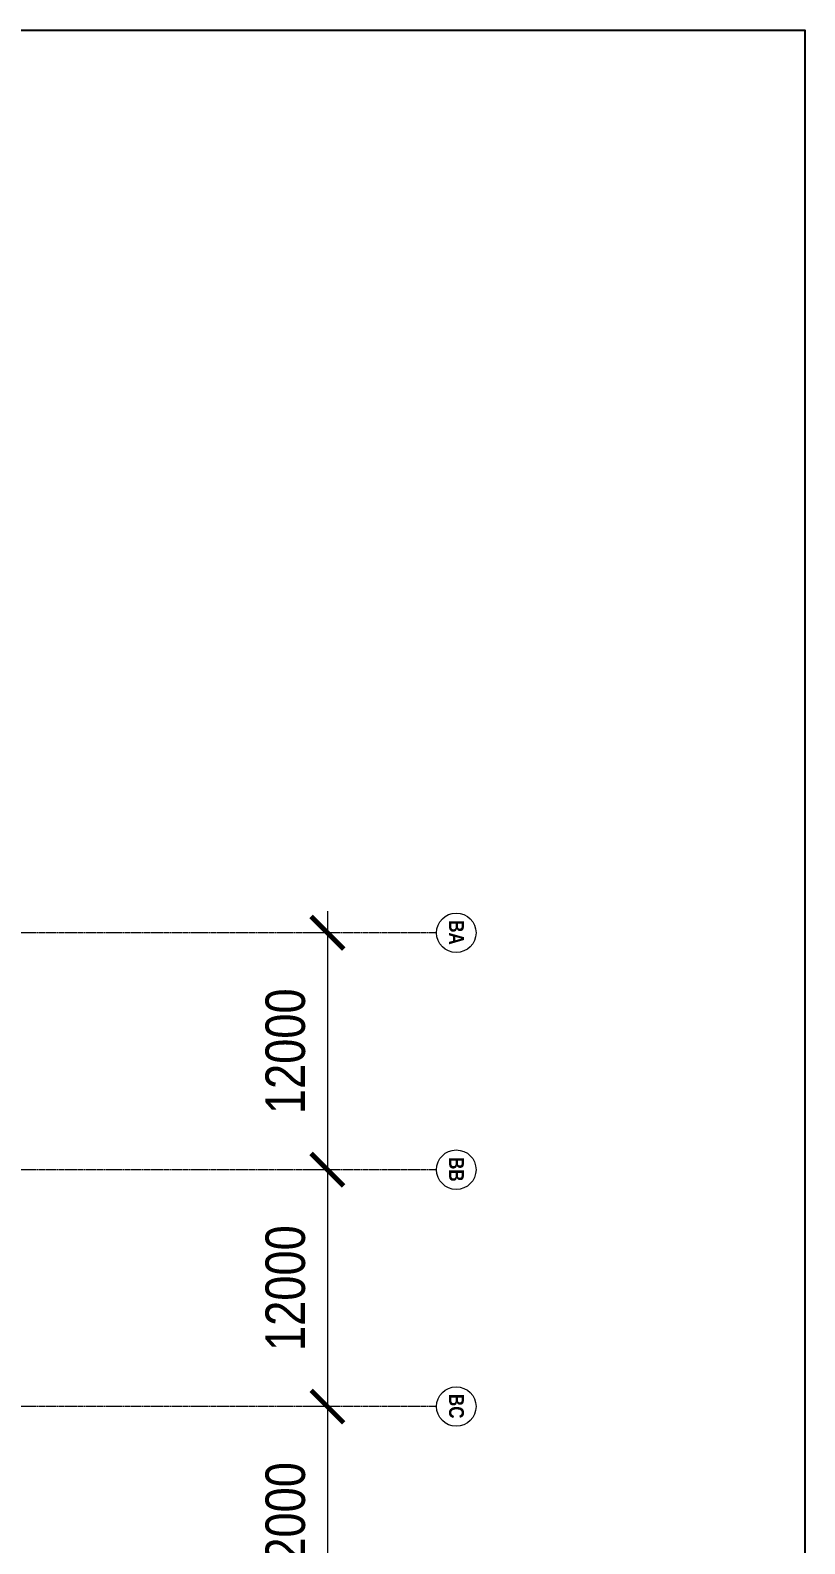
# Model space of a CAD drawing. Extents: x -15449 to 597104, y -1239737 to 53667.
# Drawn here: x 307830 to 347064, y -236752 to -160078 of the extents above; entities that cross this region are included whole.
import ezdxf

# ---------------------------------------------------------------- set-up
doc = ezdxf.new("R2010")
doc.units = 0
doc.header["$LTSCALE"] = 8
doc.linetypes.add('IDA - Grid Line', pattern=[3500, 2000, -500, 500, -500])
doc.layers.get('0').update_dxf_attribs({"color": 1, "linetype": 'CONTINUOUS'})
doc.layers.get('Defpoints').update_dxf_attribs({"linetype": 'CONTINUOUS'})
doc.layers.add('000_CTCI_CSA', color=7, linetype='CONTINUOUS')
doc.layers.add('A-_ANOTGRID_E', color=7, linetype='CONTINUOUS', lineweight=9)
doc.layers.add('A-ANOT----_D', color=7, linetype='CONTINUOUS', lineweight=9)
doc.styles.add('Arial Narrow', font='ARIALN.TTF', dxfattribs={"height": 0.2})
doc.styles.add('Arial Narrow_B', font='ARIALNB.TTF', dxfattribs={"height": 750})
doc.dimstyles.new('probe phase 2', dxfattribs={"dimscale": 1100, "dimtxt": 2000, "dimasz": 1.5, "dimexe": 1, "dimexo": 1, "dimgap": 1, "dimtad": 1, "dimdec": 0, "dimzin": 3, "dimdsep": 46, "dimtxsty": 'Arial Narrow', "dimblk": 'X-F10A-LAY-S0-00-ASITE-002$0$_ArchTick', "dimcen": 0, "dimdle": 1, "dimclrd": 256, "dimclre": 256, "dimclrt": 256, "dimadec": 0, "dimazin": 0, "dimtfac": 0.5, "dimtdec": 0, "dimtix": 1, "dimtmove": 2, "dimatfit": 3, "dimfxl": 1, "dimtolj": 1, "dimtzin": 15, "dimlwd": -1, "dimlwe": -1, "dimarcsym": 0})

# ---------------------------------------------------------------- blocks, each defined once
blk = doc.blocks.new('X-F10A-LAY-S0-00-ASITE-002$0$_ArchTick')
at = {"color": 0, "linetype": 'ByBlock', "const_width": 0.15}
blk.add_lwpolyline([(-0.5, -0.5), (0.5, 0.5)], dxfattribs=at)
blk = doc.blocks.new('*D396')
at = {"layer": 'A-ANOT----_D', "transparency": 16777216}
for p, q in [((24149, -10139), (24149, -24339)), ((24703, -11239), (23049, -11239)), ((24703, -23239), (23049, -23239))]:
    blk.add_line(p, q, dxfattribs=at)
at = {"layer": 'Defpoints', "color": 0, "transparency": 16777216}
for p in [(25803, -11239), (24149, -23239), (25803, -23239, 0)]:
    blk.add_point(p, dxfattribs=at)
at = {"layer": 'A-ANOT----_D', "transparency": 16777216, "xscale": 1650, "yscale": 1650, "zscale": 1650}
for p, rotation in [((24149, -11239), 90), ((24149, -23239), 270)]:
    blk.add_blockref('X-F10A-LAY-S0-00-ASITE-002$0$_ArchTick', p, dxfattribs=dict(at, rotation=rotation))
at = {"layer": 'A-ANOT----_D', "transparency": 16777216, "insert": (22028, -17239), "char_height": 2000, "width": 8231.19, "attachment_point": 5, "rotation": 90, "style": 'Arial Narrow'}
blk.add_mtext('\\A1;12000', dxfattribs=at)
blk = doc.blocks.new('Grid - 4 mm Dia-18759-PH2 LEVEL 3 PROBE')
at = {"layer": 'A-_ANOTGRID_E'}
blk.add_circle((0, 0), 4, dxfattribs=at)
blk = doc.blocks.new('*D387')
at = {"layer": 'A-ANOT----_D', "transparency": 16777216}
for p, q in [((24149, -22139), (24149, -36339)), ((24703, -23239), (23049, -23239)), ((24703, -35239), (23049, -35239))]:
    blk.add_line(p, q, dxfattribs=at)
at = {"layer": 'Defpoints', "color": 0, "transparency": 16777216}
for p in [(25803, -23239), (24149, -35239), (25803, -35239, 0)]:
    blk.add_point(p, dxfattribs=at)
at = {"layer": 'A-ANOT----_D', "transparency": 16777216, "xscale": 1650, "yscale": 1650, "zscale": 1650}
for p, rotation in [((24149, -23239), 90), ((24149, -35239), 270)]:
    blk.add_blockref('X-F10A-LAY-S0-00-ASITE-002$0$_ArchTick', p, dxfattribs=dict(at, rotation=rotation))
at = {"layer": 'A-ANOT----_D', "transparency": 16777216, "insert": (22028, -29239), "char_height": 2000, "width": 8231.19, "attachment_point": 5, "rotation": 90, "style": 'Arial Narrow'}
blk.add_mtext('\\A1;12000', dxfattribs=at)
blk = doc.blocks.new('*D388')
at = {"layer": 'A-ANOT----_D', "transparency": 16777216}
for p, q in [((24149, -34139), (24149, -48339)), ((24703, -35239), (23049, -35239)), ((24703, -47239), (23049, -47239))]:
    blk.add_line(p, q, dxfattribs=at)
at = {"layer": 'Defpoints', "color": 0, "transparency": 16777216}
for p in [(25803, -35239), (24149, -47239), (25803, -47239, 0)]:
    blk.add_point(p, dxfattribs=at)
at = {"layer": 'A-ANOT----_D', "transparency": 16777216, "xscale": 1650, "yscale": 1650, "zscale": 1650}
for p, rotation in [((24149, -35239), 90), ((24149, -47239), 270)]:
    blk.add_blockref('X-F10A-LAY-S0-00-ASITE-002$0$_ArchTick', p, dxfattribs=dict(at, rotation=rotation))
at = {"layer": 'A-ANOT----_D', "transparency": 16777216, "insert": (22028, -41239), "char_height": 2000, "width": 8231.19, "attachment_point": 5, "rotation": 90, "style": 'Arial Narrow'}
blk.add_mtext('\\A1;12000', dxfattribs=at)
blk = doc.blocks.new('column grid')
at = {"layer": 'A-_ANOTGRID_E', "color": 8, "linetype": 'IDA - Grid Line', "ltscale": 0.005, "true_color": 0x808080}
for p, q in [((29680.4, -11238.8, 0), (-104784.6, -11238.8, 0)), ((29680.4, -23238.8, 0), (-104784.6, -23238.8, 0)), ((29680.4, -35238.8, 0), (-104784.6, -35238.8, 0))]:
    blk.add_line(p, q, dxfattribs=at)
at = {"layer": 'Defpoints', "color": 2, "elevation": 0}
blk.add_lwpolyline([(-127418.5, 34485), (48331.5, 34485), (48331.5, -126648), (-127418.5, -126648)], close=True, dxfattribs=at)
at = {"layer": 'A-_ANOTGRID_E', "color": 1, "xscale": 250.0000000000003, "yscale": 250.0000000000003, "zscale": 250.0000000000003, "rotation": 90}
blk.add_blockref('Grid - 4 mm Dia-18759-PH2 LEVEL 3 PROBE', (30680.4, -11238.8, 0), dxfattribs=at)
at = {"layer": 'A-_ANOTGRID_E', "xscale": 250.0000000000003, "yscale": 250.0000000000003, "zscale": 250.0000000000003, "rotation": 90}
for p in [(30680.4, -23238.8, 0), (30680.4, -35238.8, 0)]:
    blk.add_blockref('Grid - 4 mm Dia-18759-PH2 LEVEL 3 PROBE', p, dxfattribs=at)
at = {"layer": 'A-_ANOTGRID_E', "char_height": 750, "attachment_point": 1, "rotation": 270, "style": 'Arial Narrow_B'}
for s, insert, width in [('BA', (31064.6, -10602.8, 0), 1342.827), ('BB', (31064.6, -22602.8, 0), 1523.206), ('BC', (31064.6, -34602.8, 0), 1523.206)]:
    blk.add_mtext(s, dxfattribs=dict(at, insert=insert, width=width))
at = {"layer": 'A-ANOT----_D'}
for base, p1, p2, picture, middle in [((24148.9, -23238.8, 0), (25803.4, -11238.8, 0), (25803.4, -23238.8, 0), '*D396', (22027.7, -17238.8, 0)), ((24148.9, -35238.8, 0), (25803.4, -23238.8, 0), (25803.4, -35238.8, 0), '*D387', (22027.7, -29238.8, 0)), ((24148.9, -47238.8, 0), (25803.4, -35238.8, 0), (25803.4, -47238.8, 0), '*D388', (22027.7, -41238.8, 0))]:
    dim = blk.add_linear_dim(base=base, p1=p1, p2=p2, angle=90, dimstyle='probe phase 2', dxfattribs=at)
    dim.commit()
    dim.dimension.update_dxf_attribs({"geometry": picture, "text_midpoint": middle})
blk = doc.blocks.new('CTCI_Building Footprint and Grid')
at = {"color": 252}
blk.add_blockref('column grid', (1987651, -866033, 0), dxfattribs=at)

msp = doc.modelspace()

# ---------------------------------------------------------------- linework, layer by layer
at = {"layer": 'Defpoints', "color": 2}
msp.add_lwpolyline([(171314.1998, -160078), (347064.1998, -160078), (347064.1998, -321211), (171314.1998, -321211)], close=True, dxfattribs=at)

# ---------------------------------------------------------------- block references
at = {"layer": '000_CTCI_CSA', "color": 2}
msp.add_blockref('CTCI_Building Footprint and Grid', (-1688918.33, 671469.6085, 0), dxfattribs=at)

doc.saveas('drawing.dxf')
